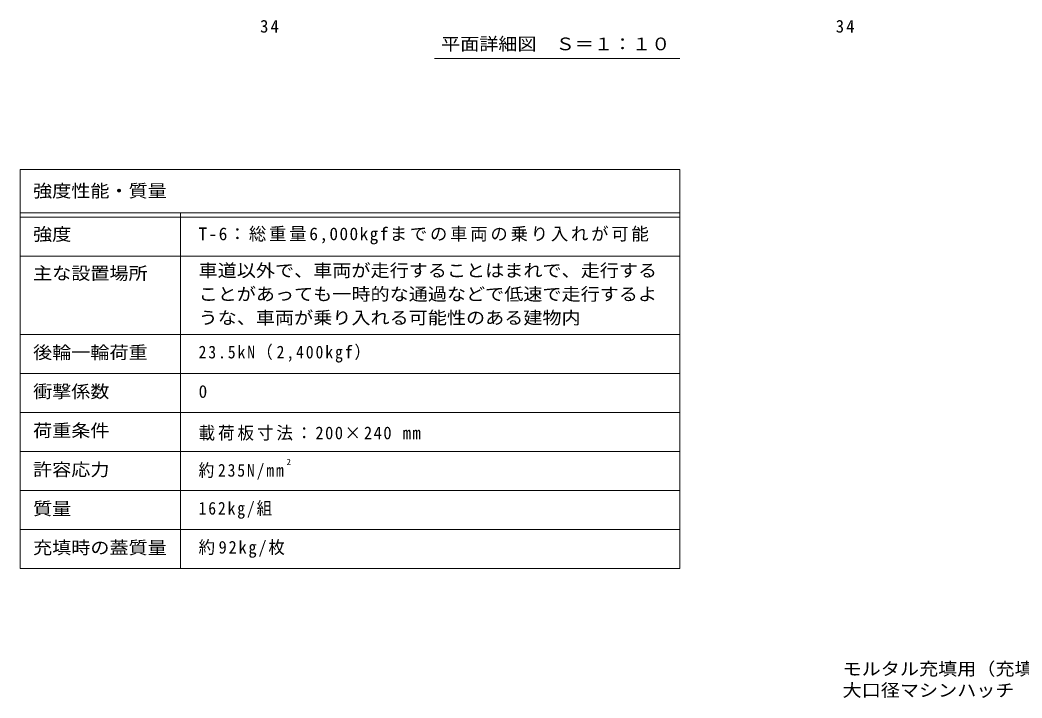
# Model space of a CAD drawing. Units: millimetres at full size, sheet at 1:10; details may follow other scales. Extents: x -2314 to 2302, y -1959 to 1378.
# Drawn here: x -2314 to -6, y -1959 to -396 of the extents above; entities that cross this region are included whole.
import ezdxf
from ezdxf.enums import TextEntityAlignment as Align

# ---------------------------------------------------------------- set-up
doc = ezdxf.new("R2010")
doc.units = ezdxf.units.MM
doc.header["$LTSCALE"] = 10
for name, color, linetype, lineweight in [('C-5', 4, 'Continuous', 9), ('C-F', 7, 'Continuous', 9), ('F-5_F-5ﾚｲﾔ', 7, 'Continuous', 9), ('F-F_F-Fﾚｲﾔ', 2, 'Continuous', 9)]:
    doc.layers.add(name, color=color, linetype=linetype, lineweight=lineweight)
doc.styles.add('ＭＳ ゴシック', font='')
doc.styles.get('ＭＳ ゴシック').set_extended_font_data('MS Gothic')

msp = doc.modelspace()

# ---------------------------------------------------------------- linework, layer by layer
at = {"layer": 'C-5', "color": 7}
msp.add_line((-1359.49, -484.32), (-794.43, -484.32), dxfattribs=at)
at = {"layer": 'F-5_F-5ﾚｲﾔ'}
for p, q in [((-794.4, -740.59), (-794.4, -1660.59)), ((-2314.4, -940.59), (-794.4, -940.59)), ((-2314.4, -1120.59), (-794.4, -1120.59))]:
    msp.add_line(p, q, dxfattribs=at)
at = {"layer": 'F-F_F-Fﾚｲﾔ', "color": 7}
for p, q in [((-2314.4, -740.59), (-2314.4, -1660.59)), ((-2314.4, -740.59), (-794.4, -740.59)), ((-2314.4, -840.59), (-794.4, -840.59)), ((-2314.4, -850.59), (-794.4, -850.59)), ((-1944.4, -840.59), (-1944.4, -1660.59)), ((-2314.4, -940.59), (-794.4, -940.59)), ((-2314.4, -1120.59), (-794.4, -1120.59)), ((-2314.4, -1210.59), (-794.4, -1210.59)), ((-2314.4, -1300.59), (-794.4, -1300.59)), ((-794.4, -1390.59), (-2314.4, -1390.59)), ((-794.4, -1480.59), (-2314.4, -1480.59)), ((-794.4, -1570.59), (-2314.4, -1570.59)), ((-794.4, -1660.59), (-2314.4, -1660.59))]:
    msp.add_line(p, q, dxfattribs=at)

# ---------------------------------------------------------------- texts
at = {"layer": 'C-5', "color": 2, "style": 'ＭＳ ゴシック', "width": 1.1}
msp.add_text('平面詳細図\u3000Ｓ＝１：１０', height=29.33, dxfattribs=at).set_placement((-1344.46, -474.51), align=Align.BOTTOM_LEFT)
at = {"layer": 'C-F', "color": 2, "char_height": 29.33, "attachment_point": 7, "style": 'ＭＳ ゴシック'}
for insert in [(-1761.31, -425.4), (-435.11, -425.4)]:
    msp.add_mtext('\\T1.27;\\W0.95;34', dxfattribs=dict(at, insert=insert))
at = {"layer": 'F-5_F-5ﾚｲﾔ', "color": 6, "style": 'ＭＳ ゴシック'}
msp.add_text('2', height=14.66, dxfattribs=at).set_placement((-1700.34, -1426.37), align=Align.BOTTOM_LEFT)
at = {"layer": 'F-5_F-5ﾚｲﾔ', "color": 2, "style": 'ＭＳ ゴシック', "width": 1.1}
for s, p in [('モルタル充填用（充填深さ：３０ｍｍ）\u3000一般形\u3000スチール製\u3000ステンレス目地', (-419.52, -1915.09)), ('大口径マシンハッチ\u3000Ｓ－６Ｅ－１２００×１２００', (-419.52, -1964.29))]:
    msp.add_text(s, height=29.33, dxfattribs=at).set_placement(p, align=Align.BOTTOM_LEFT)
at = {"layer": 'F-F_F-Fﾚｲﾔ', "style": 'ＭＳ ゴシック', "width": 1.1}
for s, p in [('強度性能・質量', (-2284.4, -813.16)), ('強度', (-2284.4, -913.09)), ('主な設置場所', (-2284.4, -1003.09)), ('車道以外で、車両が走行することはまれで、走行する', (-1903.06, -996.66)), ('ことがあっても一時的な通過などで低速で走行するよ', (-1903.06, -1051.15)), ('うな、車両が乗り入れる可能性のある建物内', (-1903.06, -1105.63)), ('後輪一輪荷重', (-2284.4, -1185.59)), ('衝撃係数', (-2284.4, -1275.59)), ('荷重条件', (-2284.4, -1365.59)), ('許容応力', (-2284.4, -1455.59)), ('質量', (-2284.4, -1545.59)), ('充填時の蓋質量', (-2284.4, -1635.59))]:
    msp.add_text(s, height=29.33, dxfattribs=at).set_placement(p, align=Align.BOTTOM_LEFT)
at = {"layer": 'F-F_F-Fﾚｲﾔ', "style": 'ＭＳ ゴシック'}
msp.add_text('0', height=29.33, dxfattribs=at).set_placement((-1903.06, -1275.59), align=Align.BOTTOM_LEFT)
at = {"layer": 'F-F_F-Fﾚｲﾔ', "char_height": 29.33, "attachment_point": 7, "style": 'ＭＳ ゴシック'}
for s, insert in [('\\T1.16;T-6：総重量6,000kgfまでの車両の乗り入れが可能', (-1903.06, -913.09)), ('\\T1.25;\\W0.9;23.5kN（2,400kgf）', (-1903.06, -1185.59)), ('\\T1.18;\\W0.95;載荷板寸法：200×240\\~mm', (-1903.06, -1365.59)), ('\\T1.24;\\W0.9;約235N/mm', (-1903.06, -1455.59)), ('\\T1.24;\\W0.9;162kg/組', (-1903.06, -1545.59)), ('\\T1.21;\\W0.95;約92kg/枚', (-1903.06, -1635.59))]:
    msp.add_mtext(s, dxfattribs=dict(at, insert=insert))

doc.saveas('drawing.dxf')
